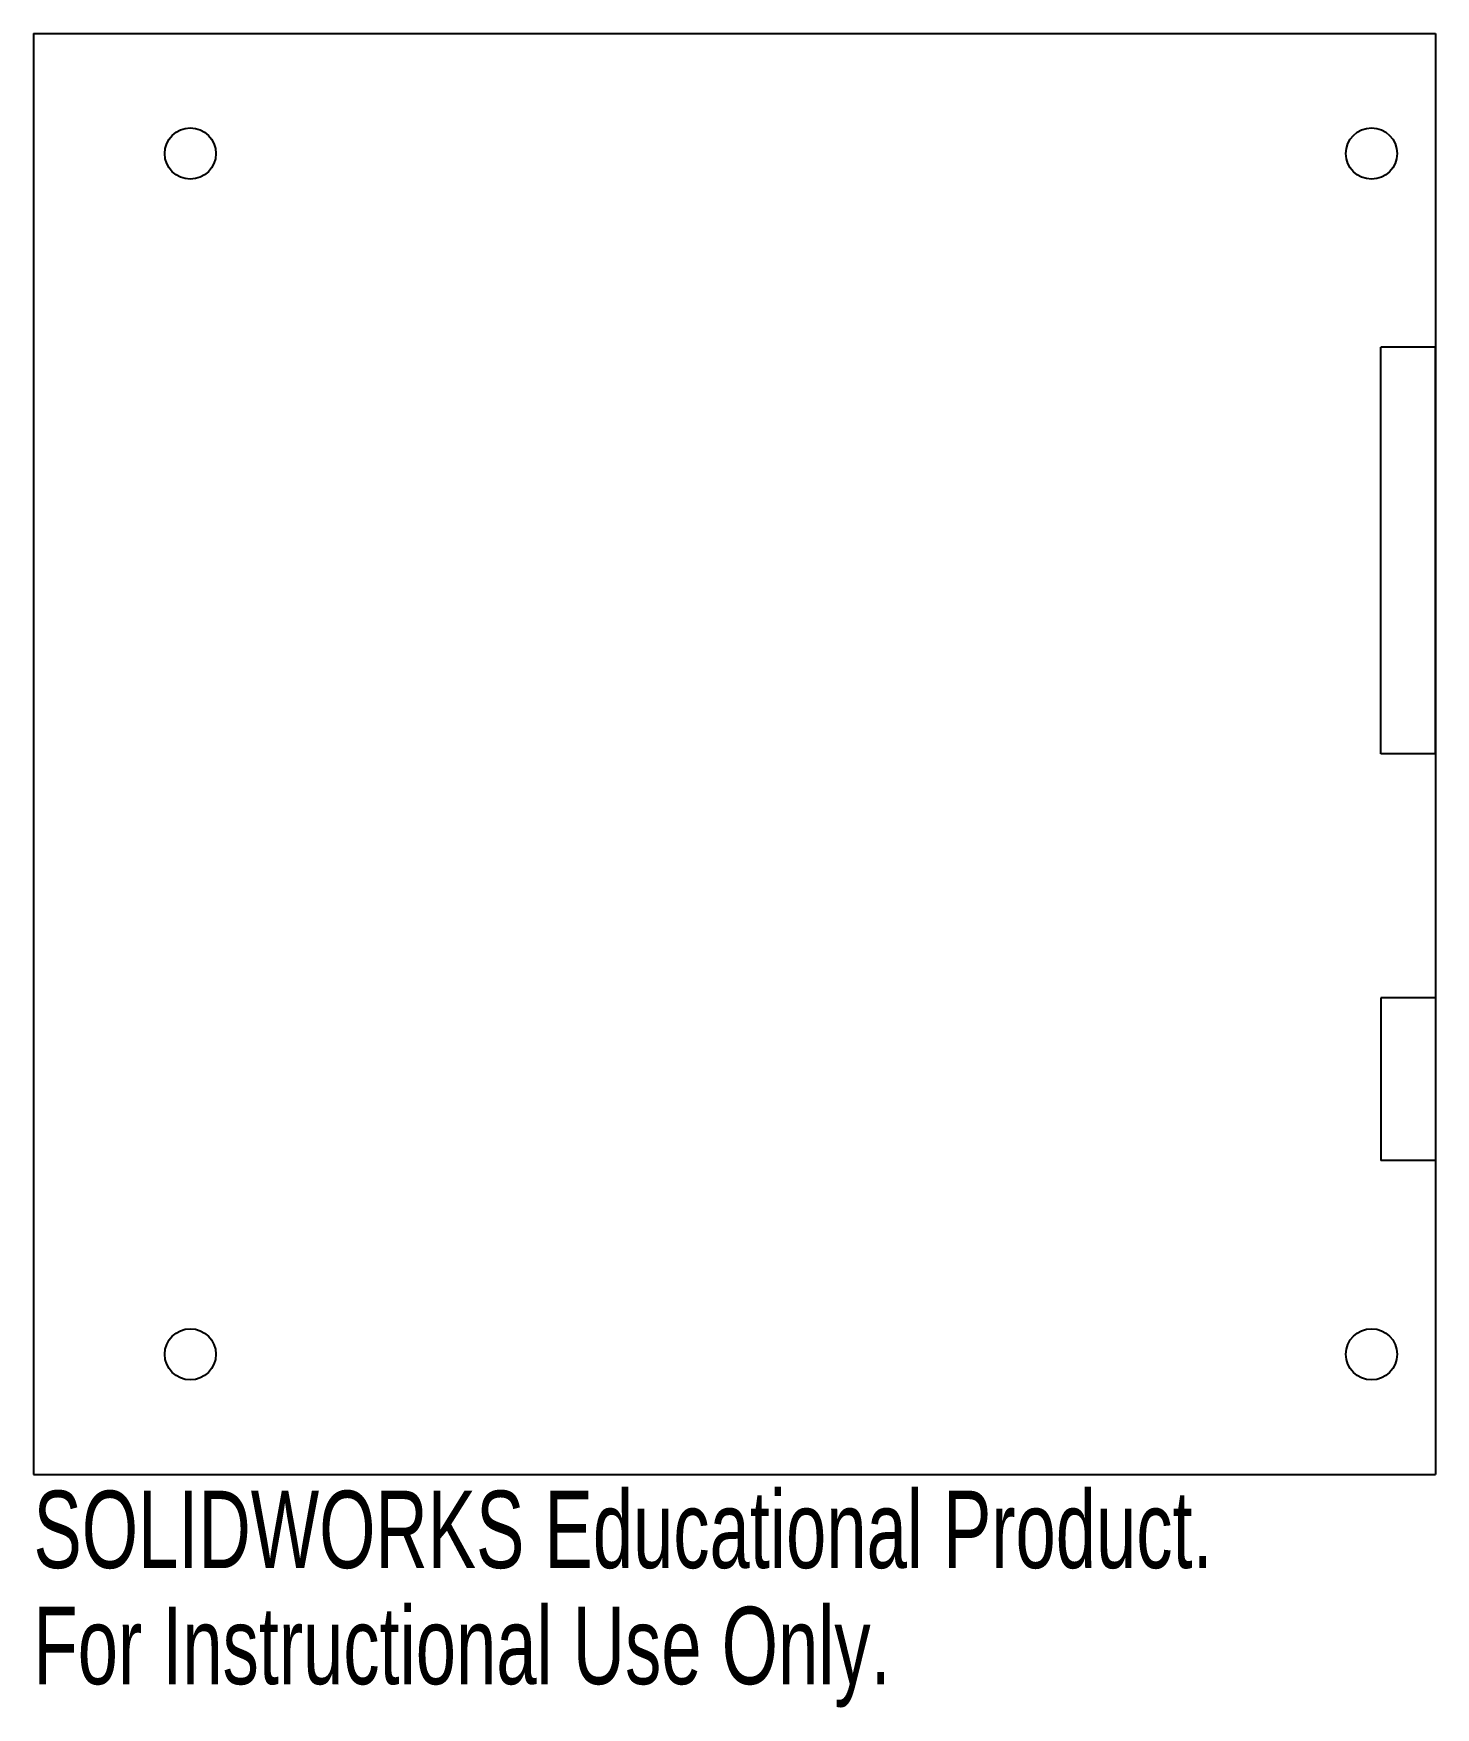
# Model space of a CAD drawing. Header units: millimetres. Extents: x -47 to 41, y -60 to 45.
import ezdxf

# ---------------------------------------------------------------- set-up
doc = ezdxf.new("R2010")
doc.units = ezdxf.units.MM
doc.styles.add('SLDTEXTSTYLE0', font='TXT', dxfattribs={"width": 0.7})

msp = doc.modelspace()

# ---------------------------------------------------------------- linework, layer by layer
at = {"color": 7, "linetype": 'Continuous'}
for p, q in [((-46.8, 45), (40.8, 45)), ((-46.8, 45), (-46.8, -45)), ((40.8, 45), (40.8, -45)), ((40.8, 25.4), (37.39, 25.4)), ((37.39, 0), (37.39, 25.4)), ((40.8, 0), (40.8, 25.4)), ((40.8, 0), (37.39, 0)), ((40.8, -15.24), (37.39, -15.24)), ((37.39, -15.24), (37.39, -25.4)), ((40.8, -15.24), (40.8, -25.4)), ((40.8, -25.4), (37.39, -25.4)), ((-46.8, -45), (40.8, -45))]:
    msp.add_line(p, q, dxfattribs=at)
for centre in [(-37, 37.5), (36.8, 37.5), (-37, -37.5), (36.8, -37.5)]:
    msp.add_circle(centre, 1.6, dxfattribs=at)

# ---------------------------------------------------------------- texts
at = {"color": 7, "linetype": 'Continuous', "char_height": 4.8336, "attachment_point": 1, "style": 'SLDTEXTSTYLE0'}
for s, insert in [('SOLIDWORKS Educational Product.', (-46.8, -46.02)), ('For Instructional Use Only.', (-46.8, -53.27))]:
    msp.add_mtext(s, dxfattribs=dict(at, insert=insert))

doc.saveas('drawing.dxf')
